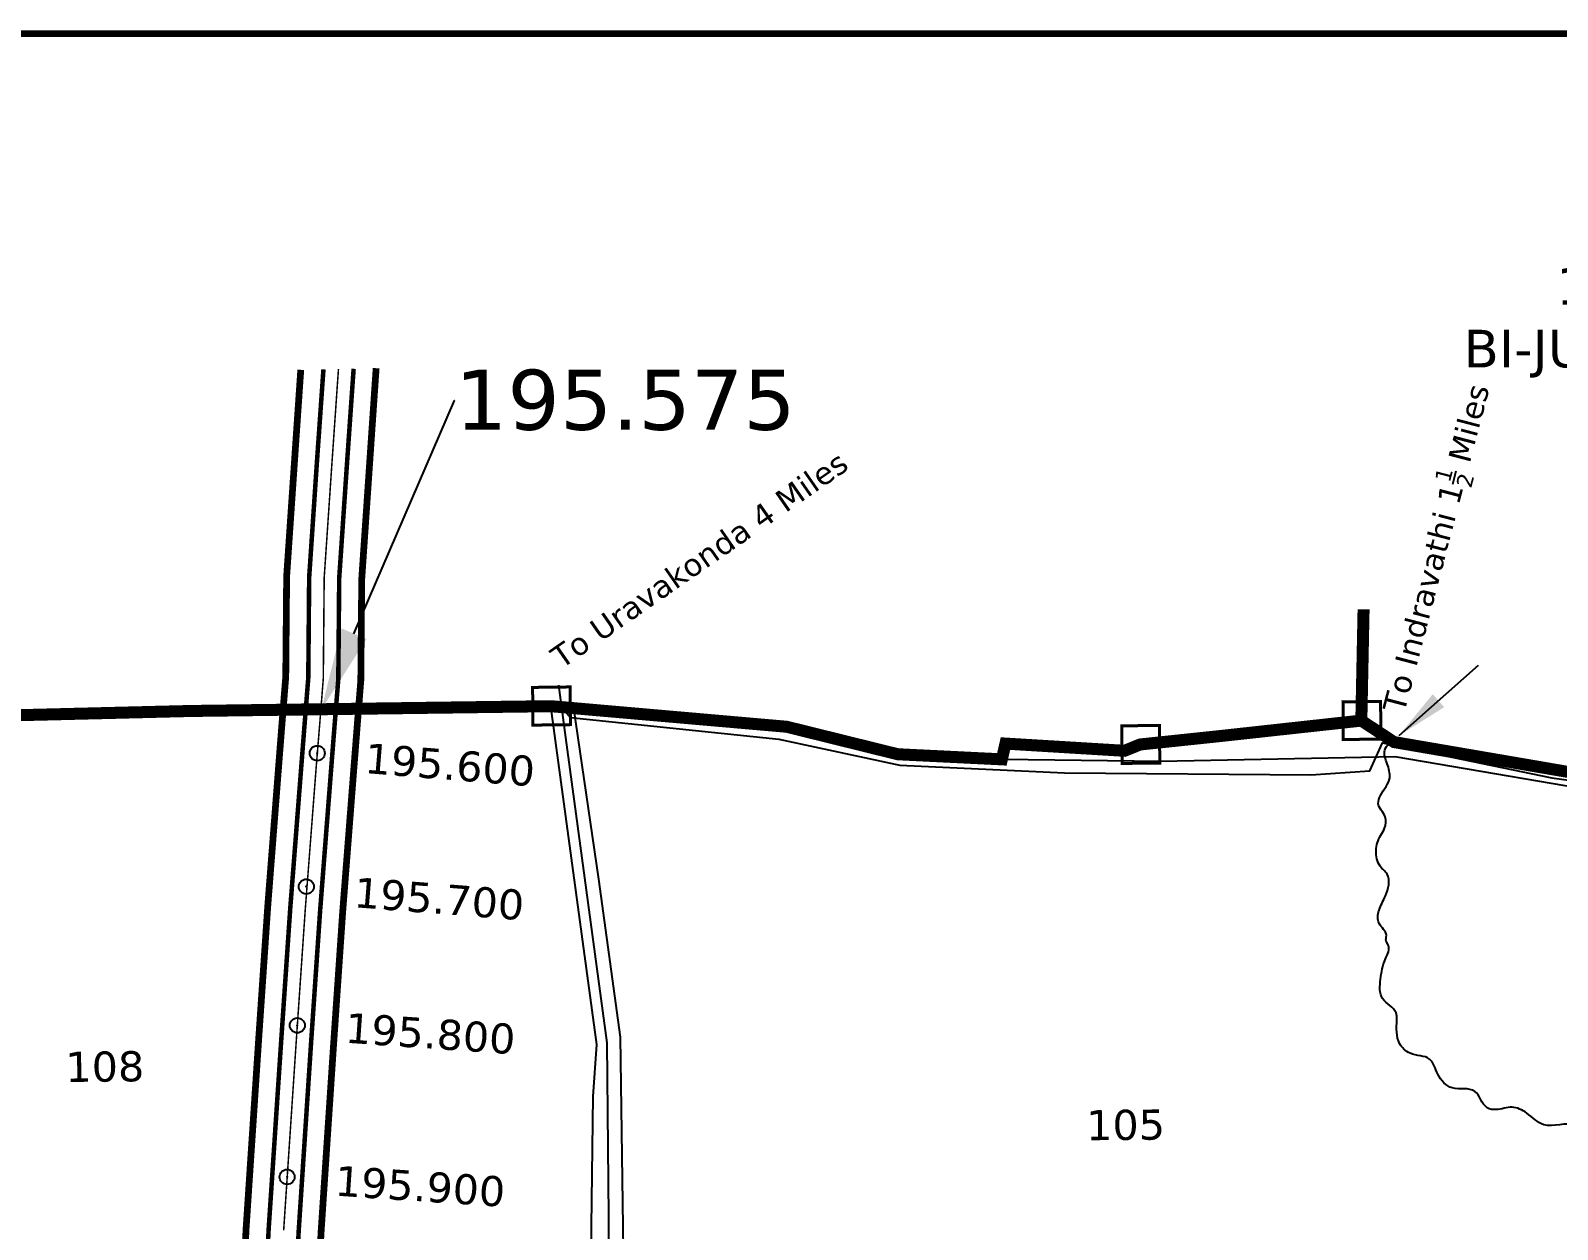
# Model space of a CAD drawing. Header units: inches. Extents: x 738765 to 747437, y 1643863 to 1647317.
# Drawn here: x 741802 to 742819, y 1646518 to 1647317 of the extents above; entities that cross this region are included whole.
import ezdxf
from ezdxf import colors
from ezdxf.entities.mleader import LeaderData, LeaderLine
from ezdxf.enums import TextEntityAlignment as Align
from ezdxf.math import Vec2, Vec3

# ---------------------------------------------------------------- set-up
doc = ezdxf.new("R2010")
doc.units = ezdxf.units.IN
doc.header["$MEASUREMENT"] = 0
doc.header["$PDMODE"] = 32
doc.header["$PDSIZE"] = 10
doc.linetypes.add('ACAD_ISO02W100', pattern=[15, 12, -3])
doc.linetypes.add('HIDDEN2', pattern=[0.1875, 0.125, -0.0625])
for name, color, linetype in [('CANAL1', 1, 'Continuous'), ('CSMark', 72, 'Continuous'), ('PLOT', 7, 'Continuous'), ('PLOT NO', 7, 'Continuous'), ('ROADS', 6, 'Continuous'), ('STRUCTURE', 5, 'Continuous'), ('TANKS-STREAM', 4, 'Continuous'), ('VILLAGE BOUNDRY', 5, 'Continuous'), ('VILLAGE STONES', 240, 'Continuous')]:
    doc.layers.add(name, color=color, linetype=linetype)
doc.styles.get("Standard").update_dxf_attribs({"font": 'verdana_0.ttf'})
doc.dimstyles.get("Standard").update_dxf_attribs({"dimtxt": 0.18, "dimasz": 35, "dimexe": 0.18, "dimexo": 0.0625, "dimgap": 0.09, "dimtad": 0, "dimtih": 1, "dimtoh": 1, "dimdec": 4, "dimzin": 0, "dimdsep": 46, "dimtxsty": 'Standard', "dimcen": 0.09, "dimadec": 0, "dimazin": 0, "dimtfac": 1, "dimtdec": 4, "dimtofl": 0, "dimtmove": 0, "dimatfit": 3, "dimfxl": 0, "dimtolj": 1, "dimtzin": 0, "dimarcsym": 0})

msp = doc.modelspace()

# ---------------------------------------------------------------- linework, layer by layer
at = {"color": 3}
for p in [(741992.6, 1646835.5), (741985.3, 1646746.7), (741979.3, 1646654.3), (741972.5, 1646553.4)]:
    msp.add_point(p, dxfattribs=at)
at = {"layer": 'CANAL1', "color": 1, "const_width": 4.5}
for points in [[(741981.6, 1647090.7), (741977.5, 1647030.9), (741972.2, 1646953.3), (741971.6, 1646886.3), (741969.3, 1646857.9), (741967.1, 1646829.8), (741959.6, 1646733.4), (741953.5, 1646644.1), (741945.2, 1646519.2), (741940.6, 1646425.1)], [(742031.8, 1647091.8), (742027.4, 1647027.5), (742022.2, 1646951.4), (742021.6, 1646884.1), (742019.2, 1646853.9), (742017, 1646825.9), (742009.5, 1646729.7), (742003.4, 1646640.7), (741995.1, 1646516.3), (741990.5, 1646422)]]:
    msp.add_lwpolyline(points, dxfattribs=at)
at = {"layer": 'CANAL1', "color": 5, "const_width": 3}
for points in [[(741996.7, 1647091), (741992.4, 1647029.9), (741987.2, 1646952.7), (741986.6, 1646885.6), (741984.3, 1646856.7), (741982.1, 1646828.6), (741974.6, 1646732.3), (741968.5, 1646643.1), (741960.2, 1646518.4), (741955.5, 1646424.2)], [(741975.5, 1646422.9), (741980.2, 1646517.2), (741988.4, 1646641.7), (741994.5, 1646730.8), (742002, 1646827.1), (742004.2, 1646855.1), (742006.6, 1646884.8), (742007.2, 1646952), (742012.4, 1647028.5), (742016.8, 1647091.4)]]:
    msp.add_lwpolyline(points, dxfattribs=at)
at = {"layer": 'CANAL1', "color": 1, "linetype": 'HIDDEN2', "ltscale": 100, "const_width": 1}
msp.add_lwpolyline([(742006.7, 1647091.2), (742002.4, 1647029.2), (741997.2, 1646952.4), (741996.6, 1646885.2), (741994.3, 1646855.9), (741992, 1646827.8), (741984.6, 1646731.6), (741978.5, 1646642.4), (741970.2, 1646517.8)], dxfattribs=at)
at = {"layer": 'CSMark', "color": 3}
msp.add_lwpolyline([(738766.6, 1647314.5), (747349.1, 1647314.5), (747349.1, 1643865.5), (738766.6, 1643865.5)], close=True, dxfattribs=at)
at = {"layer": 'PLOT'}
for points in [[(741621, 1646473), (741789.6, 1646449), (741800.9, 1646444.1), (741975.5, 1646427.5), (742173.5, 1646382.1), (742176.3, 1646607), (742178.8, 1646641.6), (742148.1, 1646866.8)], [(742163.2, 1646865.5), (742179.8, 1646751.6), (742194.2, 1646646.5), (742198, 1646378.5), (742176.5, 1646160.2), (742196.6, 1646055), (742202.6, 1645872.2), (742177.9, 1645616.6)], [(742391.8, 1646339.1), (742479.9, 1646337.1), (742659, 1646316.7), (742647.3, 1646488.5), (742921.9, 1646489.9), (742932.7, 1646538.4), (743005.7, 1646558.3), (743017.3, 1646628.4), (742919.8, 1646734.1), (742871.9, 1646805.6), (742710.4, 1646833.1), (742554.2, 1646829.9), (742448.5, 1646831.4)]]:
    msp.add_lwpolyline(points, dxfattribs=at)
at = {"layer": 'PLOT NO'}
for points in [[(742161, 1646879.6), (742161.3, 1646854.5), (742136.2, 1646854.2), (742136, 1646879.3), (742161, 1646879.6)], [(742700.7, 1646869.9), (742701, 1646844.9), (742675.9, 1646844.6), (742675.7, 1646869.7), (742700.7, 1646869.9)], [(742553.4, 1646854), (742553.7, 1646828.9), (742528.6, 1646828.7), (742528.4, 1646853.7), (742553.4, 1646854)]]:
    msp.add_lwpolyline(points, dxfattribs=at)
at = {"layer": 'ROADS'}
for points in [[(742259.5, 1644681.6), (742262.5, 1644773.8), (742264.1, 1644946.3), (742264.7, 1645004.1), (742254.3, 1645111.3), (742252.7, 1645214), (742250.6, 1645345.1), (742252, 1645459.1), (742227.4, 1645515), (742175.4, 1645614), (742173.5, 1645624.7), (742182, 1645724.6), (742195.9, 1645872.5), (742184.3, 1646049.3), (742175.5, 1646132.2), (742171, 1646165.4), (742178.2, 1646253.2), (742186.6, 1646430.2), (742186.7, 1646527.1), (742185.6, 1646642.6), (742158.1, 1646845.9), (742153.4, 1646880.7)], [(742155.4, 1646866.2), (742161.2, 1646859.3), (742300, 1646844.9), (742380.5, 1646827.6), (742490.3, 1646822.4), (742654.2, 1646821.2), (742693.6, 1646823.7), (742702.1, 1646842.3), (742814.8, 1646819.1), (742880.4, 1646810.1)]]:
    msp.add_lwpolyline(points, dxfattribs=at)
at = {"layer": 'STRUCTURE', "color": 5, "const_width": 4.23}
msp.add_lwpolyline([(738766.6, 1647314.5), (747349.1, 1647314.5), (747349.1, 1643865.5), (738766.6, 1643865.5)], close=True, dxfattribs=at)
at = {"layer": 'TANKS-STREAM'}
msp.add_spline([(743262.8, 1646319.1), (743258.6, 1646327.6), (743255.6, 1646336.7), (743250, 1646339.9), (743249, 1646347), (743244.6, 1646354.8), (743236.1, 1646361.3), (743230.7, 1646362.5), (743227, 1646365.9), (743226.4, 1646370.2), (743222, 1646378.7), (743212.5, 1646385), (743207.6, 1646387.8), (743201, 1646399.1), (743196, 1646409.9), (743185.7, 1646416.9), (743182.2, 1646417.8), (743180.1, 1646420), (743175.7, 1646422.5), (743172.3, 1646430.6), (743166.9, 1646440.8), (743161.5, 1646444.7), (743157.1, 1646447), (743152.3, 1646453), (743145.2, 1646462.5), (743137.3, 1646467.5), (743128.8, 1646471.7), (743119.9, 1646471.5), (743111.6, 1646476.4), (743108.1, 1646477.9), (743097.8, 1646479.3), (743091.4, 1646482.9), (743088.5, 1646490.8), (743081.9, 1646494.7), (743076.3, 1646496.4), (743071.8, 1646500.4), (743069.3, 1646506.3), (743065, 1646511.6), (743053.5, 1646515.3), (743050.7, 1646518.4), (743048, 1646525.6), (743039.1, 1646531.3), (743034.4, 1646532.5), (743030.4, 1646538.9), (743023.3, 1646545.7), (743018.6, 1646549.2), (743013.1, 1646551.5), (743005.7, 1646550.5), (742996.2, 1646549.5), (742992.9, 1646551.9), (742988.4, 1646555.2), (742978.5, 1646555.2), (742968.2, 1646556.2), (742961.9, 1646560.1), (742955, 1646563.9), (742949.7, 1646565), (742939.9, 1646563.4), (742929, 1646567.6), (742920.3, 1646571.5), (742906.7, 1646570.4), (742896.1, 1646568.5), (742886.9, 1646569.7), (742875.2, 1646577), (742862, 1646579.4), (742852.1, 1646577.2), (742843.7, 1646578.2), (742830.5, 1646587.8), (742809.5, 1646588.2), (742798.1, 1646595.9), (742788.3, 1646599.8), (742777.6, 1646598.2), (742771.8, 1646599.4), (742763.5, 1646610.4), (742748.4, 1646612.7), (742738.9, 1646621.8), (742733.3, 1646631.9), (742720.4, 1646635.7), (742713.4, 1646642.2), (742711.5, 1646657.9), (742711, 1646662.7), (742702.1, 1646672.1), (742700.7, 1646685), (742704, 1646698.6), (742705.8, 1646707.8), (742704.4, 1646710.3), (742704.6, 1646714.2), (742699.8, 1646722.1), (742699.7, 1646731), (742704, 1646740.5), (742705.1, 1646754.9), (742700.5, 1646760.2), (742697.7, 1646770.6), (742700.8, 1646780.9), (742703.4, 1646785.5), (742703.8, 1646793.1), (742699.2, 1646802.1), (742700.7, 1646807.4), (742706.8, 1646819.1), (742705.1, 1646828.5), (742703.6, 1646837.6), (742706.4, 1646841.7), (742709.7, 1646842.9)], degree=3, dxfattribs=at)
at = {"layer": 'VILLAGE BOUNDRY', "linetype": 'ACAD_ISO02W100', "ltscale": 2, "const_width": 8}
for points in [[(742687.9, 1646857.2), (742689.4, 1646931.3)], [(741728.6, 1646859.2), (741908.1, 1646863.6), (742148.1, 1646866.8), (742305.2, 1646853.1), (742379.2, 1646834.8), (742448.5, 1646831.4), (742450.9, 1646841.9), (742530.2, 1646837.1), (742540.6, 1646841.3), (742592.9, 1646846.8), (742687.9, 1646857.2), (742709.7, 1646842.9), (742847.9, 1646819.2)]]:
    msp.add_lwpolyline(points, dxfattribs=at)
at = {"layer": 'VILLAGE STONES', "const_width": 2}
for points in [[(742136, 1646879.3), (742161, 1646879.6), (742161.3, 1646854.5), (742136.2, 1646854.2)], [(742675.7, 1646869.7), (742700.7, 1646869.9), (742701, 1646844.9), (742675.9, 1646844.6)], [(742528.4, 1646853.7), (742553.4, 1646854), (742553.7, 1646828.9), (742528.6, 1646828.7)]]:
    msp.add_lwpolyline(points, close=True, dxfattribs=at)

# ---------------------------------------------------------------- texts
at = {"layer": 'CSMark', "color": 1}
for s, rotation, p in [('195.600', 355.462, (742024.4, 1646832.3)), ('195.700', 355.5677, (742017.2, 1646743)), ('195.800', 356.0771, (742011.3, 1646652.8)), ('195.900', 356.1972, (742004.5, 1646551))]:
    msp.add_text(s, height=20, rotation=rotation, dxfattribs=at).set_placement(p, align=Align.MIDDLE_LEFT)
at = {"layer": 'PLOT NO'}
for s, p in [('108', (741851.1, 1646626.9)), ('105', (742530.9, 1646588.1))]:
    msp.add_text(s, height=20.05, rotation=0.6075, dxfattribs=at).set_placement(p, align=Align.MIDDLE_CENTER)
at = {"layer": 'ROADS', "color": 0, "char_height": 15, "width": 702.66, "attachment_point": 1}
for s, insert, rotation in [('\\A1;To Indravathi 1{\\H0.7x;\\S1/2;} Miles', (742697, 1646866.7), 75.3147), ('To Uravakonda 4 Miles', (742146.5, 1646903.5), 34.85)]:
    msp.add_mtext(s, dxfattribs=dict(at, insert=insert, rotation=rotation))

# ---------------------------------------------------------------- leaders
at = {"layer": 'TANKS-STREAM', "color": 5}
msp.add_leader([(742713, 1646847.3), (742766, 1646894)], dimstyle='Standard', override={"dimgap": 0.09, "dimtad": 0}, dxfattribs=at)
at = {"layer": 'VILLAGE STONES', "color": 6}
ml = msp.add_multileader_mtext('Standard', dxfattribs=at)
ml.set_content('742956\\P1646859\\PBI-JUNCTION', color=6)
ml.set_leader_properties()
ml.build(insert=Vec2(0, 0))
ml.multileader.update_dxf_attribs({"dogleg_length": 0.36, "arrow_head_size": 40})
ctx = ml.context
ctx.base_point, ctx.char_height, ctx.arrow_head_size, ctx.landing_gap_size, ctx.plane_origin = Vec3(742744.4, 1647187.9), 25, 40, 0.09, Vec3(740019.8, 1646768.3)
ctx.text_align_type = 2
notes = []
notes.append((ctx, [(0, (1, 1, 0), (742970.9, 1647187.9), (-1, 0), 0.36, [(0, [(742978.6, 1646852.1)], 0, [])])]))
ctx.mtext.insert, ctx.mtext.alignment, ctx.mtext.flow_direction = Vec3(742970.5, 1647200.7), 3, 5
at = {"layer": 'VILLAGE STONES', "color": 5}
ml = msp.add_multileader_mtext('Standard', dxfattribs=at)
ml.set_content('195.575', color=5)
ml.set_leader_properties()
ml.build(insert=Vec2(0, 0))
ml.multileader.update_dxf_attribs({"dogleg_length": 0.36, "arrow_head_size": 55})
ctx = ml.context
ctx.base_point, ctx.char_height, ctx.arrow_head_size, ctx.landing_gap_size, ctx.plane_origin = Vec3(742084.2, 1647070.4), 40, 55, 0.09, Vec3(741846.2, 1646814.8)
notes.append((ctx, [(0, (1, 1, 0), (742083.9, 1647070.4), (1, 0), 0.36, [(0, [(741995.3, 1646864.5)], 0, [])])]))
ctx.mtext.insert, ctx.mtext.flow_direction = Vec3(742084.3, 1647090.8), 5
for ctx, leaders in notes:
    for number, flags, end, landing, length, lines in leaders:
        leader = LeaderData()
        leader.index, (leader.has_last_leader_line, leader.has_dogleg_vector, leader.attachment_direction) = number, flags
        leader.last_leader_point, leader.dogleg_vector, leader.dogleg_length = Vec3(end), Vec3(landing), length
        for number, points, colour, breaks in lines:
            line = LeaderLine()
            line.index, line.vertices, line.color, line.breaks = number, Vec3.list(points), colors.encode_raw_color(colour), breaks
            leader.lines.append(line)
        ctx.leaders.append(leader)

doc.saveas('drawing.dxf')
